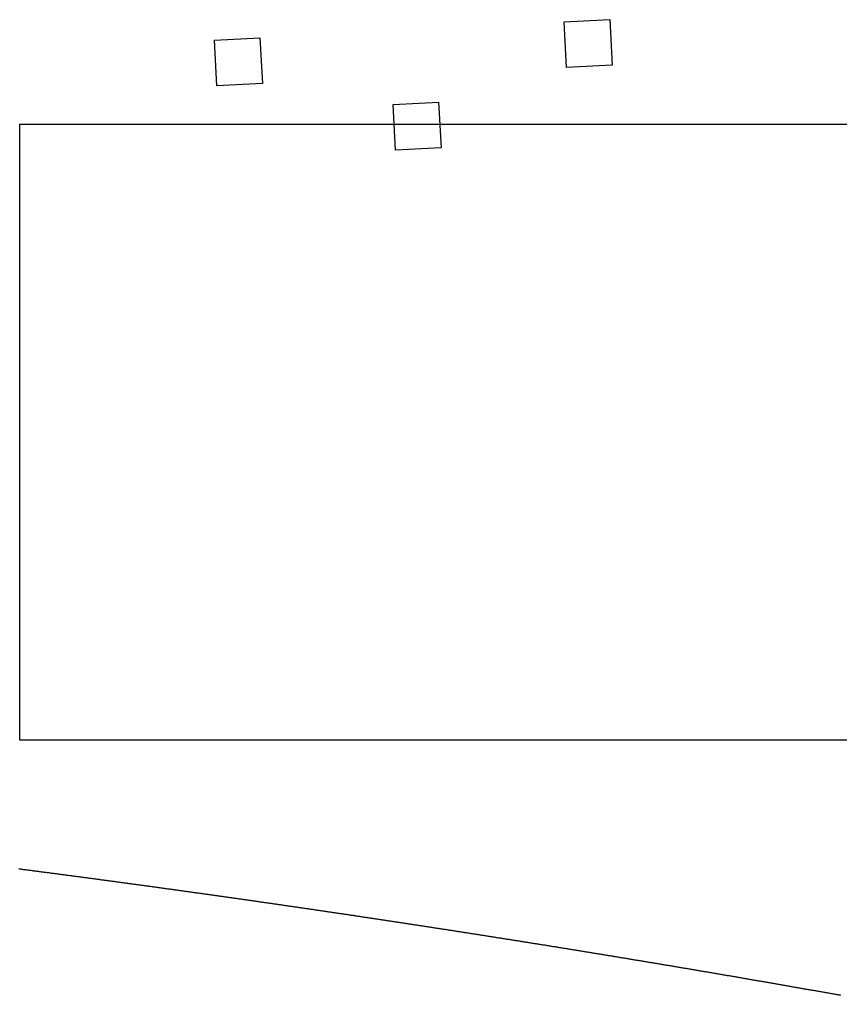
# Model space of a CAD drawing. Extents: x 6805096 to 46905100, y -25788412 to -58651.
# Drawn here: x 17877290 to 24495080, y -22001514 to -14136700 of the extents above; entities that cross this region are included whole.
import ezdxf

# ---------------------------------------------------------------- set-up
doc = ezdxf.new("R2010")
doc.units = 0

msp = doc.modelspace()

# ---------------------------------------------------------------- linework, layer by layer
at = {"layer": 'Layer 1'}
for p, q in [((22267600, -14155900), (22634500, -14136700)), ((22267600, -14155900), (22634500, -14136700)), ((22286900, -14523400), (22267600, -14155900)), ((22286900, -14523400), (22267600, -14155900)), ((22634500, -14136700), (22653800, -14504200)), ((19448700, -14303700), (19815600, -14284400)), ((19448700, -14303700), (19815600, -14284400)), ((19468000, -14671100), (19448700, -14303700)), ((19468000, -14671100), (19448700, -14303700)), ((19815600, -14284400), (19834900, -14651900)), ((22653800, -14504200), (22286900, -14523400)), ((22653800, -14504200), (22286900, -14523400)), ((19834900, -14651900), (19468000, -14671100)), ((19834900, -14651900), (19468000, -14671100)), ((20888900, -14821700), (21255800, -14802400)), ((20888900, -14821700), (21255800, -14802400)), ((20908200, -15189100), (20888900, -14821700)), ((20908200, -15189100), (20888900, -14821700)), ((21255800, -14802400), (21275100, -15169900)), ((17878600, -19944500), (17878600, -14980200)), ((17878600, -14980200), (31114800, -14980200)), ((17878600, -19944500), (17878600, -14980200)), ((17878600, -14980200), (31114800, -14980200)), ((21275100, -15169900), (20908200, -15189100)), ((21275100, -15169900), (20908200, -15189100)), ((31114800, -19944500), (17878600, -19944500)), ((31114800, -19944500), (17878600, -19944500)), ((17879934.580574, -20983765.382089), (17872333.663384, -20982780.850865)), ((17887535.439115, -20984750.325485), (17879934.580574, -20983765.382089)), ((17895136.238989, -20985735.681051), (17887535.439115, -20984750.325485)), ((17902736.98018, -20986721.448783), (17895136.238989, -20985735.681051)), ((17910337.662671, -20987707.628678), (17902736.98018, -20986721.448783)), ((17917938.286446, -20988694.220734), (17910337.662671, -20987707.628678)), ((17925538.851487, -20989681.224946), (17917938.286446, -20988694.220734)), ((17933139.357778, -20990668.641313), (17925538.851487, -20989681.224946)), ((17940739.805303, -20991656.469831), (17933139.357778, -20990668.641313)), ((17948340.194044, -20992644.710497), (17940739.805303, -20991656.469831)), ((17955940.523985, -20993633.363308), (17948340.194044, -20992644.710497)), ((17963540.79511, -20994622.428261), (17955940.523985, -20993633.363308)), ((17971141.007401, -20995611.905353), (17963540.79511, -20994622.428261)), ((17978741.160841, -20996601.794581), (17971141.007401, -20995611.905353)), ((17986341.255415, -20997592.095942), (17978741.160841, -20996601.794581)), ((17993941.291106, -20998582.809433), (17986341.255415, -20997592.095942)), ((18001541.267896, -20999573.935051), (17993941.291106, -20998582.809433)), ((18009141.185769, -21000565.472793), (18001541.267896, -20999573.935051)), ((18016741.044709, -21001557.422656), (18009141.185769, -21000565.472793)), ((18024340.844698, -21002549.784637), (18016741.044709, -21001557.422656)), ((18031940.58572, -21003542.558733), (18024340.844698, -21002549.784637)), ((18039540.267759, -21004535.74494), (18031940.58572, -21003542.558733)), ((18047139.890797, -21005529.343257), (18039540.267759, -21004535.74494)), ((18054739.454818, -21006523.353679), (18047139.890797, -21005529.343257)), ((18062338.959805, -21007517.776204), (18054739.454818, -21006523.353679)), ((18069938.405741, -21008512.610828), (18062338.959805, -21007517.776204)), ((18077537.792611, -21009507.85755), (18069938.405741, -21008512.610828)), ((18085137.120396, -21010503.516365), (18077537.792611, -21009507.85755)), ((18092736.389081, -21011499.587271), (18085137.120396, -21010503.516365)), ((18100335.598648, -21012496.070264), (18092736.389081, -21011499.587271)), ((18107934.749082, -21013492.965343), (18100335.598648, -21012496.070264)), ((18115533.840365, -21014490.272503), (18107934.749082, -21013492.965343)), ((18123132.87248, -21015487.991741), (18115533.840365, -21014490.272503)), ((18130731.845411, -21016486.123055), (18123132.87248, -21015487.991741)), ((18138330.759142, -21017484.666442), (18130731.845411, -21016486.123055)), ((18145929.613655, -21018483.621898), (18138330.759142, -21017484.666442)), ((18153528.408933, -21019482.98942), (18145929.613655, -21018483.621898)), ((18161127.144961, -21020482.769007), (18153528.408933, -21019482.98942)), ((18168725.821722, -21021482.960653), (18161127.144961, -21020482.769007)), ((18176324.439198, -21022483.564357), (18168725.821722, -21021482.960653)), ((18183922.997373, -21023484.580116), (18176324.439198, -21022483.564357)), ((18191521.49623, -21024486.007926), (18183922.997373, -21023484.580116)), ((18199119.935753, -21025487.847784), (18191521.49623, -21024486.007926)), ((18206718.315925, -21026490.099688), (18199119.935753, -21025487.847784)), ((18214316.636729, -21027492.763634), (18206718.315925, -21026490.099688)), ((18221914.898149, -21028495.83962), (18214316.636729, -21027492.763634)), ((18229513.100168, -21029499.327642), (18221914.898149, -21028495.83962)), ((18237111.242768, -21030503.227697), (18229513.100168, -21029499.327642)), ((18244709.325934, -21031507.539782), (18237111.242768, -21030503.227697)), ((18252307.349649, -21032512.263895), (18244709.325934, -21031507.539782)), ((18259905.313896, -21033517.400032), (18252307.349649, -21032512.263895)), ((18267503.218659, -21034522.94819), (18259905.313896, -21033517.400032)), ((18275101.063919, -21035528.908366), (18267503.218659, -21034522.94819)), ((18282698.849662, -21036535.280557), (18275101.063919, -21035528.908366)), ((18290296.575871, -21037542.064761), (18282698.849662, -21036535.280557)), ((18297894.242527, -21038549.260973), (18290296.575871, -21037542.064761)), ((18305491.849616, -21039556.869192), (18297894.242527, -21038549.260973)), ((18313089.39712, -21040564.889414), (18305491.849616, -21039556.869192)), ((18320686.885022, -21041573.321636), (18313089.39712, -21040564.889414)), ((18328284.313306, -21042582.165855), (18320686.885022, -21041573.321636)), ((18335881.681955, -21043591.422068), (18328284.313306, -21042582.165855)), ((18343478.990952, -21044601.090272), (18335881.681955, -21043591.422068)), ((18351076.240282, -21045611.170464), (18343478.990952, -21044601.090272)), ((18358673.429926, -21046621.66264), (18351076.240282, -21045611.170464)), ((18366270.559868, -21047632.566799), (18358673.429926, -21046621.66264)), ((18373867.630092, -21048643.882937), (18366270.559868, -21047632.566799)), ((18381464.640581, -21049655.611051), (18373867.630092, -21048643.882937)), ((18389061.591318, -21050667.751137), (18381464.640581, -21049655.611051)), ((18396658.482287, -21051680.303193), (18389061.591318, -21050667.751137)), ((18404255.31347, -21052693.267216), (18396658.482287, -21051680.303193)), ((18411852.084852, -21053706.643203), (18404255.31347, -21052693.267216)), ((18419448.796415, -21054720.431151), (18411852.084852, -21053706.643203)), ((18427045.448142, -21055734.631056), (18419448.796415, -21054720.431151)), ((18434642.040018, -21056749.242917), (18427045.448142, -21055734.631056)), ((18442238.572025, -21057764.266729), (18434642.040018, -21056749.242917)), ((18449835.044146, -21058779.702489), (18442238.572025, -21057764.266729)), ((18457431.456366, -21059795.550195), (18449835.044146, -21058779.702489)), ((18465027.808667, -21060811.809844), (18457431.456366, -21059795.550195)), ((18472624.101032, -21061828.481433), (18465027.808667, -21060811.809844)), ((18480220.333445, -21062845.564958), (18472624.101032, -21061828.481433)), ((18487816.505889, -21063863.060417), (18480220.333445, -21062845.564958)), ((18495412.618348, -21064880.967806), (18487816.505889, -21063863.060417)), ((18503008.670805, -21065899.287123), (18495412.618348, -21064880.967806)), ((18510604.663242, -21066918.018364), (18503008.670805, -21065899.287123)), ((18518200.595644, -21067937.161527), (18510604.663242, -21066918.018364)), ((18525796.467993, -21068956.716609), (18518200.595644, -21067937.161527)), ((18533392.280274, -21069976.683605), (18525796.467993, -21068956.716609)), ((18540988.032468, -21070997.062515), (18533392.280274, -21069976.683605)), ((18548583.724561, -21072017.853333), (18540988.032468, -21070997.062515)), ((18556179.356534, -21073039.056059), (18548583.724561, -21072017.853333)), ((18563774.928371, -21074060.670687), (18556179.356534, -21073039.056059)), ((18571370.440056, -21075082.697216), (18563774.928371, -21074060.670687)), ((18578965.891571, -21076105.135642), (18571370.440056, -21075082.697216)), ((18586561.282901, -21077127.985962), (18578965.891571, -21076105.135642)), ((18594156.614028, -21078151.248174), (18586561.282901, -21077127.985962)), ((18601751.884935, -21079174.922274), (18594156.614028, -21078151.248174)), ((18609347.095607, -21080199.008259), (18601751.884935, -21079174.922274)), ((18616942.246026, -21081223.506127), (18609347.095607, -21080199.008259)), ((18624537.336175, -21082248.415874), (18616942.246026, -21081223.506127)), ((18632132.366039, -21083273.737496), (18624537.336175, -21082248.415874)), ((18639727.335599, -21084299.470992), (18632132.366039, -21083273.737496)), ((18647322.24484, -21085325.616359), (18639727.335599, -21084299.470992)), ((18654917.093745, -21086352.173592), (18647322.24484, -21085325.616359)), ((18662511.882297, -21087379.142689), (18654917.093745, -21086352.173592)), ((18670106.610479, -21088406.523648), (18662511.882297, -21087379.142689)), ((18677701.278275, -21089434.316464), (18670106.610479, -21088406.523648)), ((18685295.885668, -21090462.521136), (18677701.278275, -21089434.316464)), ((18692890.432642, -21091491.137659), (18685295.885668, -21090462.521136)), ((18700484.919179, -21092520.166032), (18692890.432642, -21091491.137659)), ((18708079.345263, -21093549.60625), (18700484.919179, -21092520.166032)), ((18715673.710877, -21094579.458312), (18708079.345263, -21093549.60625)), ((18723268.016005, -21095609.722213), (18715673.710877, -21094579.458312)), ((18730862.260629, -21096640.397951), (18723268.016005, -21095609.722213)), ((18738456.444734, -21097671.485523), (18730862.260629, -21096640.397951)), ((18746050.568302, -21098702.984927), (18738456.444734, -21097671.485523)), ((18753644.631317, -21099734.896157), (18746050.568302, -21098702.984927)), ((18761238.633761, -21100767.219213), (18753644.631317, -21099734.896157)), ((18768832.57562, -21101799.954091), (18761238.633761, -21100767.219213)), ((18776426.456874, -21102833.100787), (18768832.57562, -21101799.954091)), ((18784020.277509, -21103866.659299), (18776426.456874, -21102833.100787)), ((18791614.037507, -21104900.629624), (18784020.277509, -21103866.659299)), ((18799207.736852, -21105935.011758), (18791614.037507, -21104900.629624)), ((18806801.375526, -21106969.805699), (18799207.736852, -21105935.011758)), ((18814394.953514, -21108005.011444), (18806801.375526, -21106969.805699)), ((18821988.470798, -21109040.628989), (18814394.953514, -21108005.011444)), ((18829581.927361, -21110076.658332), (18821988.470798, -21109040.628989)), ((18837175.323188, -21111113.09947), (18829581.927361, -21110076.658332)), ((18844768.658262, -21112149.952399), (18837175.323188, -21111113.09947)), ((18852361.932564, -21113187.217117), (18844768.658262, -21112149.952399)), ((18859955.14608, -21114224.893621), (18852361.932564, -21113187.217117)), ((18867548.298792, -21115262.981906), (18859955.14608, -21114224.893621)), ((18875141.390684, -21116301.481972), (18867548.298792, -21115262.981906)), ((18882734.421739, -21117340.393814), (18875141.390684, -21116301.481972)), ((18890327.39194, -21118379.717429), (18882734.421739, -21117340.393814)), ((18897920.30127, -21119419.452815), (18890327.39194, -21118379.717429)), ((18905513.149713, -21120459.599968), (18897920.30127, -21119419.452815)), ((18913105.937252, -21121500.158885), (18905513.149713, -21120459.599968)), ((18920698.663871, -21122541.129564), (18913105.937252, -21121500.158885)), ((18928291.329552, -21123582.512002), (18920698.663871, -21122541.129564)), ((18935883.934279, -21124624.306194), (18928291.329552, -21123582.512002)), ((18943476.478036, -21125666.512139), (18935883.934279, -21124624.306194)), ((18951068.960805, -21126709.129833), (18943476.478036, -21125666.512139)), ((18958661.38257, -21127752.159274), (18951068.960805, -21126709.129833)), ((18966253.743315, -21128795.600457), (18958661.38257, -21127752.159274)), ((18973846.043022, -21129839.453381), (18966253.743315, -21128795.600457)), ((18981438.281674, -21130883.718043), (18973846.043022, -21129839.453381)), ((18989030.459256, -21131928.394438), (18981438.281674, -21130883.718043)), ((18996622.57575, -21132973.482564), (18989030.459256, -21131928.394438)), ((19004214.63114, -21134018.982419), (18996622.57575, -21132973.482564)), ((19011806.625409, -21135064.893998), (19004214.63114, -21134018.982419)), ((19019398.558541, -21136111.2173), (19011806.625409, -21135064.893998)), ((19026990.430518, -21137157.952321), (19019398.558541, -21136111.2173)), ((19034582.241323, -21138205.099058), (19026990.430518, -21137157.952321)), ((19042173.990942, -21139252.657508), (19034582.241323, -21138205.099058)), ((19049765.679355, -21140300.627668), (19042173.990942, -21139252.657508)), ((19057357.306548, -21141349.009535), (19049765.679355, -21140300.627668)), ((19064948.872503, -21142397.803106), (19057357.306548, -21141349.009535)), ((19072540.377203, -21143447.008378), (19064948.872503, -21142397.803106)), ((19080131.820632, -21144496.625347), (19072540.377203, -21143447.008378)), ((19087723.202773, -21145546.654012), (19080131.820632, -21144496.625347)), ((19095314.523609, -21146597.094368), (19087723.202773, -21145546.654012)), ((19102905.783124, -21147647.946414), (19095314.523609, -21146597.094368)), ((19110496.981301, -21148699.210145), (19102905.783124, -21147647.946414)), ((19118088.118123, -21149750.885559), (19110496.981301, -21148699.210145)), ((19125679.193574, -21150802.972653), (19118088.118123, -21149750.885559)), ((19133270.207637, -21151855.471423), (19125679.193574, -21150802.972653)), ((19140861.160295, -21152908.381868), (19133270.207637, -21151855.471423)), ((19148452.051531, -21153961.703983), (19140861.160295, -21152908.381868)), ((19156042.881329, -21155015.437766), (19148452.051531, -21153961.703983)), ((19163633.649672, -21156069.583213), (19156042.881329, -21155015.437766)), ((19171224.356544, -21157124.140322), (19163633.649672, -21156069.583213)), ((19178815.001927, -21158179.10909), (19171224.356544, -21157124.140322)), ((19186405.585806, -21159234.489513), (19178815.001927, -21158179.10909)), ((19193996.108162, -21160290.281589), (19186405.585806, -21159234.489513)), ((19201586.568981, -21161346.485315), (19193996.108162, -21160290.281589)), ((19209176.968244, -21162403.100687), (19201586.568981, -21161346.485315)), ((19216767.305935, -21163460.127703), (19209176.968244, -21162403.100687)), ((19224357.582038, -21164517.566359), (19216767.305935, -21163460.127703)), ((19231947.796536, -21165575.416653), (19224357.582038, -21164517.566359)), ((19239537.949411, -21166633.678581), (19231947.796536, -21165575.416653)), ((19247128.040649, -21167692.35214), (19239537.949411, -21166633.678581)), ((19254718.070231, -21168751.437328), (19247128.040649, -21167692.35214)), ((19262308.038141, -21169810.934142), (19254718.070231, -21168751.437328)), ((19269897.944362, -21170870.842578), (19262308.038141, -21169810.934142)), ((19277487.788878, -21171931.162633), (19269897.944362, -21170870.842578)), ((19285077.571672, -21172991.894304), (19277487.788878, -21171931.162633)), ((19292667.292727, -21174053.037589), (19285077.571672, -21172991.894304)), ((19300256.952027, -21175114.592484), (19292667.292727, -21174053.037589)), ((19307846.549554, -21176176.558987), (19300256.952027, -21175114.592484)), ((19315436.085293, -21177238.937093), (19307846.549554, -21176176.558987)), ((19323025.559226, -21178301.726801), (19315436.085293, -21177238.937093)), ((19330614.971337, -21179364.928108), (19323025.559226, -21178301.726801)), ((19338204.321609, -21180428.541009), (19330614.971337, -21179364.928108)), ((19345793.610025, -21181492.565502), (19338204.321609, -21180428.541009)), ((19353382.836569, -21182557.001585), (19345793.610025, -21181492.565502)), ((19360972.001224, -21183621.849254), (19353382.836569, -21182557.001585)), ((19368561.103973, -21184687.108506), (19360972.001224, -21183621.849254)), ((19376150.1448, -21185752.779338), (19368561.103973, -21184687.108506)), ((19383739.123687, -21186818.861747), (19376150.1448, -21185752.779338)), ((19391328.040619, -21187885.35573), (19383739.123687, -21186818.861747)), ((19398916.895578, -21188952.261284), (19391328.040619, -21187885.35573)), ((19406505.688548, -21190019.578406), (19398916.895578, -21188952.261284)), ((19414094.419512, -21191087.307093), (19406505.688548, -21190019.578406)), ((19421683.088454, -21192155.447342), (19414094.419512, -21191087.307093)), ((19429271.695356, -21193223.99915), (19421683.088454, -21192155.447342)), ((19436860.240202, -21194292.962514), (19429271.695356, -21193223.99915)), ((19444448.722976, -21195362.337431), (19436860.240202, -21194292.962514)), ((19452037.14366, -21196432.123898), (19444448.722976, -21195362.337431)), ((19459625.502238, -21197502.321911), (19452037.14366, -21196432.123898)), ((19467213.798693, -21198572.931469), (19459625.502238, -21197502.321911)), ((19474802.033009, -21199643.952567), (19467213.798693, -21198572.931469)), ((19482390.205168, -21200715.385203), (19474802.033009, -21199643.952567)), ((19489978.315155, -21201787.229373), (19482390.205168, -21200715.385203)), ((19497566.362952, -21202859.485076), (19489978.315155, -21201787.229373)), ((19505154.348543, -21203932.152307), (19497566.362952, -21202859.485076)), ((19512742.27191, -21205005.231064), (19505154.348543, -21203932.152307)), ((19520330.133039, -21206078.721344), (19512742.27191, -21205005.231064)), ((19527917.93191, -21207152.623143), (19520330.133039, -21206078.721344)), ((19535505.668509, -21208226.936459), (19527917.93191, -21207152.623143)), ((19543093.342818, -21209301.661288), (19535505.668509, -21208226.936459)), ((19550680.95482, -21210376.797628), (19543093.342818, -21209301.661288)), ((19558268.5045, -21211452.345476), (19550680.95482, -21210376.797628)), ((19565855.991839, -21212528.304828), (19558268.5045, -21211452.345476)), ((19573443.416822, -21213604.675682), (19565855.991839, -21212528.304828)), ((19581030.779431, -21214681.458034), (19573443.416822, -21213604.675682)), ((19588618.079651, -21215758.651882), (19581030.779431, -21214681.458034)), ((19596205.317464, -21216836.257222), (19588618.079651, -21215758.651882)), ((19603792.492854, -21217914.274052), (19596205.317464, -21216836.257222)), ((19611379.605803, -21218992.702368), (19603792.492854, -21217914.274052)), ((19618966.656296, -21220071.542168), (19611379.605803, -21218992.702368)), ((19626553.644316, -21221150.793447), (19618966.656296, -21220071.542168)), ((19634140.569845, -21222230.456205), (19626553.644316, -21221150.793447)), ((19641727.432867, -21223310.530436), (19634140.569845, -21222230.456205)), ((19649314.233366, -21224391.016139), (19641727.432867, -21223310.530436)), ((19656900.971325, -21225471.91331), (19649314.233366, -21224391.016139)), ((19664487.646727, -21226553.221947), (19656900.971325, -21225471.91331)), ((19672074.259555, -21227634.942046), (19664487.646727, -21226553.221947)), ((19679660.809793, -21228717.073603), (19672074.259555, -21227634.942046)), ((19687247.297424, -21229799.616618), (19679660.809793, -21228717.073603)), ((19694833.722431, -21230882.571085), (19687247.297424, -21229799.616618)), ((19702420.084798, -21231965.937003), (19694833.722431, -21230882.571085)), ((19710006.384507, -21233049.714367), (19702420.084798, -21231965.937003)), ((19717592.621543, -21234133.903176), (19710006.384507, -21233049.714367)), ((19725178.795889, -21235218.503426), (19717592.621543, -21234133.903176)), ((19732764.907527, -21236303.515114), (19725178.795889, -21235218.503426)), ((19740350.956441, -21237388.938237), (19732764.907527, -21236303.515114)), ((19747936.942615, -21238474.772792), (19740350.956441, -21237388.938237)), ((19755522.866031, -21239561.018776), (19747936.942615, -21238474.772792)), ((19763108.726674, -21240647.676186), (19755522.866031, -21239561.018776)), ((19770694.524525, -21241734.745019), (19763108.726674, -21240647.676186)), ((19778280.25957, -21242822.225272), (19770694.524525, -21241734.745019)), ((19785865.93179, -21243910.116942), (19778280.25957, -21242822.225272)), ((19793451.541169, -21244998.420026), (19785865.93179, -21243910.116942)), ((19801037.087691, -21246087.134521), (19793451.541169, -21244998.420026)), ((19808622.571339, -21247176.260424), (19801037.087691, -21246087.134521)), ((19816207.992096, -21248265.797731), (19808622.571339, -21247176.260424)), ((19823793.349946, -21249355.74644), (19816207.992096, -21248265.797731)), ((19831378.644871, -21250446.106549), (19823793.349946, -21249355.74644)), ((19838963.876855, -21251536.878052), (19831378.644871, -21250446.106549)), ((19846549.045882, -21252628.060949), (19838963.876855, -21251536.878052)), ((19854134.151934, -21253719.655236), (19846549.045882, -21252628.060949)), ((19861719.194995, -21254811.660909), (19854134.151934, -21253719.655236)), ((19869304.175048, -21255904.077966), (19861719.194995, -21254811.660909)), ((19876889.092077, -21256996.906403), (19869304.175048, -21255904.077966)), ((19884473.946065, -21258090.146218), (19876889.092077, -21256996.906403)), ((19892058.736995, -21259183.797408), (19884473.946065, -21258090.146218)), ((19899643.464851, -21260277.859969), (19892058.736995, -21259183.797408)), ((19907228.129615, -21261372.333899), (19899643.464851, -21260277.859969)), ((19914812.731271, -21262467.219195), (19907228.129615, -21261372.333899)), ((19922397.269803, -21263562.515853), (19914812.731271, -21262467.219195)), ((19929981.745193, -21264658.223871), (19922397.269803, -21263562.515853)), ((19937566.157426, -21265754.343245), (19929981.745193, -21264658.223871)), ((19945150.506483, -21266850.873972), (19937566.157426, -21265754.343245)), ((19952734.79235, -21267947.816051), (19945150.506483, -21266850.873972)), ((19960319.015008, -21269045.169476), (19952734.79235, -21267947.816051)), ((19967903.174441, -21270142.934246), (19960319.015008, -21269045.169476)), ((19975487.270633, -21271241.110357), (19967903.174441, -21270142.934246)), ((19983071.303566, -21272339.697807), (19975487.270633, -21271241.110357)), ((19990655.273225, -21273438.696592), (19983071.303566, -21272339.697807)), ((19998239.179592, -21274538.10671), (19990655.273225, -21273438.696592)), ((20005823.022651, -21275637.928156), (19998239.179592, -21274538.10671)), ((20013406.802385, -21276738.16093), (20005823.022651, -21275637.928156)), ((20020990.518777, -21277838.805026), (20013406.802385, -21276738.16093)), ((20028574.171811, -21278939.860442), (20020990.518777, -21277838.805026)), ((20036157.76147, -21280041.327176), (20028574.171811, -21278939.860442)), ((20043741.287736, -21281143.205224), (20036157.76147, -21280041.327176)), ((20051324.750595, -21282245.494583), (20043741.287736, -21281143.205224)), ((20058908.150028, -21283348.195251), (20051324.750595, -21282245.494583)), ((20066491.48602, -21284451.307223), (20058908.150028, -21283348.195251)), ((20074074.758552, -21285554.830498), (20066491.48602, -21284451.307223)), ((20081657.96761, -21286658.765071), (20074074.758552, -21285554.830498)), ((20089241.113176, -21287763.110941), (20081657.96761, -21286658.765071)), ((20096824.195232, -21288867.868104), (20089241.113176, -21287763.110941)), ((20104407.213764, -21289973.036557), (20096824.195232, -21288867.868104)), ((20111990.168754, -21291078.616297), (20104407.213764, -21289973.036557)), ((20119573.060184, -21292184.607321), (20111990.168754, -21291078.616297)), ((20127155.88804, -21293291.009626), (20119573.060184, -21292184.607321)), ((20134738.652303, -21294397.823208), (20127155.88804, -21293291.009626)), ((20142321.352957, -21295505.048066), (20134738.652303, -21294397.823208)), ((20149903.989986, -21296612.684196), (20142321.352957, -21295505.048066)), ((20157486.563373, -21297720.731594), (20149903.989986, -21296612.684196)), ((20165069.0731, -21298829.190259), (20157486.563373, -21297720.731594)), ((20172651.519152, -21299938.060186), (20165069.0731, -21298829.190259)), ((20180233.901512, -21301047.341373), (20172651.519152, -21299938.060186)), ((20187816.220163, -21302157.033817), (20180233.901512, -21301047.341373)), ((20195398.475088, -21303267.137515), (20187816.220163, -21302157.033817)), ((20202980.66627, -21304377.652463), (20195398.475088, -21303267.137515)), ((20210562.793694, -21305488.578659), (20202980.66627, -21304377.652463)), ((20218144.857341, -21306599.9161), (20210562.793694, -21305488.578659)), ((20225726.857196, -21307711.664782), (20218144.857341, -21306599.9161)), ((20233308.793242, -21308823.824704), (20225726.857196, -21307711.664782)), ((20240890.665462, -21309936.395861), (20233308.793242, -21308823.824704)), ((20248472.473839, -21311049.37825), (20240890.665462, -21309936.395861)), ((20256054.218358, -21312162.771869), (20248472.473839, -21311049.37825)), ((20263635.899, -21313276.576715), (20256054.218358, -21312162.771869)), ((20271217.515749, -21314390.792784), (20263635.899, -21313276.576715)), ((20278799.068589, -21315505.420074), (20271217.515749, -21314390.792784)), ((20286380.557503, -21316620.458581), (20278799.068589, -21315505.420074)), ((20293961.982474, -21317735.908303), (20286380.557503, -21316620.458581)), ((20301543.343486, -21318851.769236), (20293961.982474, -21317735.908303)), ((20309124.640521, -21319968.041378), (20301543.343486, -21318851.769236)), ((20316705.873564, -21321084.724725), (20309124.640521, -21319968.041378)), ((20324287.042597, -21322201.819275), (20316705.873564, -21321084.724725)), ((20331868.147604, -21323319.325024), (20324287.042597, -21322201.819275)), ((20339449.188567, -21324437.241969), (20331868.147604, -21323319.325024)), ((20347030.165471, -21325555.570108), (20339449.188567, -21324437.241969)), ((20354611.078299, -21326674.309437), (20347030.165471, -21325555.570108)), ((20362191.927034, -21327793.459954), (20354611.078299, -21326674.309437)), ((20369772.711659, -21328913.021654), (20362191.927034, -21327793.459954)), ((20377353.432157, -21330032.994536), (20369772.711659, -21328913.021654)), ((20384934.088513, -21331153.378596), (20377353.432157, -21330032.994536)), ((20392514.680708, -21332274.173832), (20384934.088513, -21331153.378596)), ((20400095.208727, -21333395.380239), (20392514.680708, -21332274.173832)), ((20407675.672553, -21334516.997816), (20400095.208727, -21333395.380239)), ((20415256.072169, -21335639.026559), (20407675.672553, -21334516.997816)), ((20422836.407558, -21336761.466465), (20415256.072169, -21335639.026559)), ((20430416.678704, -21337884.317531), (20422836.407558, -21336761.466465)), ((20437996.88559, -21339007.579755), (20430416.678704, -21337884.317531)), ((20445577.028199, -21340131.253132), (20437996.88559, -21339007.579755)), ((20453157.106514, -21341255.337661), (20445577.028199, -21340131.253132)), ((20460737.12052, -21342379.833337), (20453157.106514, -21341255.337661)), ((20468317.070198, -21343504.740158), (20460737.12052, -21342379.833337)), ((20475896.955534, -21344630.058122), (20468317.070198, -21343504.740158)), ((20483476.776509, -21345755.787224), (20475896.955534, -21344630.058122)), ((20491056.533107, -21346881.927463), (20483476.776509, -21345755.787224)), ((20498636.225311, -21348008.478834), (20491056.533107, -21346881.927463)), ((20506215.853105, -21349135.441335), (20498636.225311, -21348008.478834)), ((20513795.416472, -21350262.814963), (20506215.853105, -21349135.441335)), ((20521374.915396, -21351390.599715), (20513795.416472, -21350262.814963)), ((20528954.349859, -21352518.795588), (20521374.915396, -21351390.599715)), ((20536533.719845, -21353647.402579), (20528954.349859, -21352518.795588)), ((20544113.025337, -21354776.420684), (20536533.719845, -21353647.402579)), ((20551692.266319, -21355905.849901), (20544113.025337, -21354776.420684)), ((20559271.442773, -21357035.690227), (20551692.266319, -21355905.849901)), ((20566850.554684, -21358165.941659), (20559271.442773, -21357035.690227)), ((20574429.602034, -21359296.604193), (20566850.554684, -21358165.941659)), ((20582008.584807, -21360427.677827), (20574429.602034, -21359296.604193)), ((20589587.502985, -21361559.162558), (20582008.584807, -21360427.677827)), ((20597166.356554, -21362691.058382), (20589587.502985, -21361559.162558)), ((20604745.145494, -21363823.365297), (20597166.356554, -21362691.058382)), ((20612323.869791, -21364956.0833), (20604745.145494, -21363823.365297)), ((20619902.529427, -21366089.212387), (20612323.869791, -21364956.0833)), ((20627481.124386, -21367222.752556), (20619902.529427, -21366089.212387)), ((20635059.65465, -21368356.703803), (20627481.124386, -21367222.752556)), ((20642638.120203, -21369491.066126), (20635059.65465, -21368356.703803)), ((20650216.521029, -21370625.839521), (20642638.120203, -21369491.066126)), ((20657794.857111, -21371761.023986), (20650216.521029, -21370625.839521)), ((20665373.128432, -21372896.619517), (20657794.857111, -21371761.023986)), ((20672951.334975, -21374032.626112), (20665373.128432, -21372896.619517)), ((20680529.476724, -21375169.043767), (20672951.334975, -21374032.626112)), ((20688107.553661, -21376305.872479), (20680529.476724, -21375169.043767)), ((20695685.565771, -21377443.112246), (20688107.553661, -21376305.872479)), ((20703263.513037, -21378580.763064), (20695685.565771, -21377443.112246)), ((20710841.395441, -21379718.824931), (20703263.513037, -21378580.763064)), ((20718419.212968, -21380857.297843), (20710841.395441, -21379718.824931)), ((20725996.9656, -21381996.181797), (20718419.212968, -21380857.297843)), ((20733574.653321, -21383135.47679), (20725996.9656, -21381996.181797)), ((20741152.276114, -21384275.18282), (20733574.653321, -21383135.47679)), ((20748729.833962, -21385415.299883), (20741152.276114, -21384275.18282)), ((20756307.326849, -21386555.827976), (20748729.833962, -21385415.299883)), ((20763884.754758, -21387696.767096), (20756307.326849, -21386555.827976)), ((20771462.117673, -21388838.11724), (20763884.754758, -21387696.767096)), ((20779039.415576, -21389979.878406), (20771462.117673, -21388838.11724)), ((20786616.64845, -21391122.050589), (20779039.415576, -21389979.878406)), ((20794193.81628, -21392264.633788), (20786616.64845, -21391122.050589)), ((20801770.919049, -21393407.627999), (20794193.81628, -21392264.633788)), ((20809347.956739, -21394551.033219), (20801770.919049, -21393407.627999)), ((20816924.929335, -21395694.849444), (20809347.956739, -21394551.033219)), ((20824501.836819, -21396839.076673), (20816924.929335, -21395694.849444)), ((20832078.679174, -21397983.714902), (20824501.836819, -21396839.076673)), ((20839655.456385, -21399128.764128), (20832078.679174, -21397983.714902)), ((20847232.168434, -21400274.224348), (20839655.456385, -21399128.764128)), ((20854808.815304, -21401420.095558), (20847232.168434, -21400274.224348)), ((20862385.39698, -21402566.377757), (20854808.815304, -21401420.095558)), ((20869961.913444, -21403713.07094), (20862385.39698, -21402566.377757)), ((20877538.364679, -21404860.175106), (20869961.913444, -21403713.07094)), ((20885114.750669, -21406007.69025), (20877538.364679, -21404860.175106)), ((20892691.071397, -21407155.61637), (20885114.750669, -21406007.69025)), ((20900267.326847, -21408303.953462), (20892691.071397, -21407155.61637)), ((20907843.517002, -21409452.701525), (20900267.326847, -21408303.953462)), ((20915419.641844, -21410601.860554), (20907843.517002, -21409452.701525)), ((20922995.701358, -21411751.430547), (20915419.641844, -21410601.860554)), ((20930571.695526, -21412901.411501), (20922995.701358, -21411751.430547)), ((20938147.624333, -21414051.803412), (20930571.695526, -21412901.411501)), ((20945723.487761, -21415202.606278), (20938147.624333, -21414051.803412)), ((20953299.285793, -21416353.820096), (20945723.487761, -21415202.606278)), ((20960875.018413, -21417505.444862), (20953299.285793, -21416353.820096)), ((20968450.685604, -21418657.480574), (20960875.018413, -21417505.444862)), ((20976026.28735, -21419809.927229), (20968450.685604, -21418657.480574)), ((20983601.823634, -21420962.784823), (20976026.28735, -21419809.927229)), ((20991177.294439, -21422116.053353), (20983601.823634, -21420962.784823)), ((20998752.699748, -21423269.732817), (20991177.294439, -21422116.053353)), ((21006328.039544, -21424423.823212), (20998752.699748, -21423269.732817)), ((21013903.313812, -21425578.324534), (21006328.039544, -21424423.823212)), ((21021478.522534, -21426733.23678), (21013903.313812, -21425578.324534)), ((21029053.665694, -21427888.559948), (21021478.522534, -21426733.23678)), ((21036628.743274, -21429044.294035), (21029053.665694, -21427888.559948)), ((21044203.755259, -21430200.439036), (21036628.743274, -21429044.294035)), ((21051778.701631, -21431356.99495), (21044203.755259, -21430200.439036)), ((21059353.582374, -21432513.961774), (21051778.701631, -21431356.99495)), ((21066928.397471, -21433671.339504), (21059353.582374, -21432513.961774)), ((21074503.146906, -21434829.128137), (21066928.397471, -21433671.339504)), ((21082077.830661, -21435987.32767), (21074503.146906, -21434829.128137)), ((21089652.44872, -21437145.9381), (21082077.830661, -21435987.32767)), ((21097227.001067, -21438304.959425), (21089652.44872, -21437145.9381)), ((21104801.487684, -21439464.391641), (21097227.001067, -21438304.959425)), ((21112375.908555, -21440624.234746), (21104801.487684, -21439464.391641)), ((21119950.263664, -21441784.488735), (21112375.908555, -21440624.234746)), ((21127524.552993, -21442945.153607), (21119950.263664, -21441784.488735)), ((21135098.776525, -21444106.229357), (21127524.552993, -21442945.153607)), ((21142672.934245, -21445267.715984), (21135098.776525, -21444106.229357)), ((21150247.026136, -21446429.613484), (21142672.934245, -21445267.715984)), ((21157821.05218, -21447591.921854), (21150247.026136, -21446429.613484)), ((21165395.012361, -21448754.641091), (21157821.05218, -21447591.921854)), ((21172968.906662, -21449917.771192), (21165395.012361, -21448754.641091)), ((21180542.735067, -21451081.312154), (21172968.906662, -21449917.771192)), ((21188116.497559, -21452245.263974), (21180542.735067, -21451081.312154)), ((21195690.194122, -21453409.626649), (21188116.497559, -21452245.263974)), ((21203263.824737, -21454574.400176), (21195690.194122, -21453409.626649)), ((21210837.38939, -21455739.584551), (21203263.824737, -21454574.400176)), ((21218410.888063, -21456905.179773), (21210837.38939, -21455739.584551)), ((21225984.320739, -21458071.185838), (21218410.888063, -21456905.179773)), ((21233557.687403, -21459237.602742), (21225984.320739, -21458071.185838)), ((21241130.988036, -21460404.430483), (21233557.687403, -21459237.602742)), ((21248704.222622, -21461571.669059), (21241130.988036, -21460404.430483)), ((21256277.391146, -21462739.318464), (21248704.222622, -21461571.669059)), ((21263850.493589, -21463907.378698), (21256277.391146, -21462739.318464)), ((21271423.529935, -21465075.849756), (21263850.493589, -21463907.378698)), ((21278996.500169, -21466244.731636), (21271423.529935, -21465075.849756)), ((21286569.404272, -21467414.024335), (21278996.500169, -21466244.731636)), ((21294142.242228, -21468583.72785), (21286569.404272, -21467414.024335)), ((21301715.014021, -21469753.842177), (21294142.242228, -21468583.72785)), ((21309287.719633, -21470924.367314), (21301715.014021, -21469753.842177)), ((21316860.359049, -21472095.303257), (21309287.719633, -21470924.367314)), ((21324432.932251, -21473266.650004), (21316860.359049, -21472095.303257)), ((21332005.439222, -21474438.407552), (21324432.932251, -21473266.650004)), ((21339577.879947, -21475610.575897), (21332005.439222, -21474438.407552)), ((21347150.254408, -21476783.155036), (21339577.879947, -21475610.575897)), ((21354722.562589, -21477956.144967), (21347150.254408, -21476783.155036)), ((21362294.804472, -21479129.545687), (21354722.562589, -21477956.144967)), ((21369866.980042, -21480303.357192), (21362294.804472, -21479129.545687)), ((21377439.089282, -21481477.57948), (21369866.980042, -21480303.357192)), ((21385011.132174, -21482652.212547), (21377439.089282, -21481477.57948)), ((21392583.108702, -21483827.25639), (21385011.132174, -21482652.212547)), ((21400155.01885, -21485002.711007), (21392583.108702, -21483827.25639)), ((21407726.8626, -21486178.576394), (21400155.01885, -21485002.711007)), ((21415298.639937, -21487354.852548), (21407726.8626, -21486178.576394)), ((21422870.350843, -21488531.539467), (21415298.639937, -21487354.852548)), ((21430441.995301, -21489708.637147), (21422870.350843, -21488531.539467)), ((21438013.573295, -21490886.145586), (21430441.995301, -21489708.637147)), ((21445585.084809, -21492064.064779), (21438013.573295, -21490886.145586)), ((21453156.529825, -21493242.394725), (21445585.084809, -21492064.064779)), ((21460727.908327, -21494421.13542), (21453156.529825, -21493242.394725)), ((21468299.220299, -21495600.286861), (21460727.908327, -21494421.13542)), ((21475870.465722, -21496779.849046), (21468299.220299, -21495600.286861)), ((21483441.644582, -21497959.82197), (21475870.465722, -21496779.849046)), ((21491012.756861, -21499140.205632), (21483441.644582, -21497959.82197)), ((21498583.802541, -21500321.000028), (21491012.756861, -21499140.205632)), ((21506154.781608, -21501502.205155), (21498583.802541, -21500321.000028)), ((21513725.694044, -21502683.82101), (21506154.781608, -21501502.205155)), ((21521296.539831, -21503865.847589), (21513725.694044, -21502683.82101)), ((21528867.318955, -21505048.284891), (21521296.539831, -21503865.847589)), ((21536438.031397, -21506231.132912), (21528867.318955, -21505048.284891)), ((21544008.677142, -21507414.391649), (21536438.031397, -21506231.132912)), ((21551579.256172, -21508598.061099), (21544008.677142, -21507414.391649)), ((21559149.768471, -21509782.141259), (21551579.256172, -21508598.061099)), ((21566720.214021, -21510966.632126), (21559149.768471, -21509782.141259)), ((21574290.592808, -21512151.533697), (21566720.214021, -21510966.632126)), ((21581860.904813, -21513336.845968), (21574290.592808, -21512151.533697)), ((21589431.15002, -21514522.568937), (21581860.904813, -21513336.845968)), ((21597001.328412, -21515708.702602), (21589431.15002, -21514522.568937)), ((21604571.439973, -21516895.246958), (21597001.328412, -21515708.702602)), ((21612141.484686, -21518082.202002), (21604571.439973, -21516895.246958)), ((21619711.462534, -21519269.567733), (21612141.484686, -21518082.202002)), ((21627281.373501, -21520457.344146), (21619711.462534, -21519269.567733)), ((21634851.217569, -21521645.531239), (21627281.373501, -21520457.344146)), ((21642420.994722, -21522834.129009), (21634851.217569, -21521645.531239)), ((21649990.704944, -21524023.137452), (21642420.994722, -21522834.129009)), ((21657560.348218, -21525212.556566), (21649990.704944, -21524023.137452)), ((21665129.924527, -21526402.386348), (21657560.348218, -21525212.556566)), ((21672699.433854, -21527592.626794), (21665129.924527, -21526402.386348)), ((21680268.876183, -21528783.277902), (21672699.433854, -21527592.626794)), ((21687838.251496, -21529974.339668), (21680268.876183, -21528783.277902)), ((21695407.559778, -21531165.81209), (21687838.251496, -21529974.339668)), ((21702976.801012, -21532357.695165), (21695407.559778, -21531165.81209)), ((21710545.97518, -21533549.988889), (21702976.801012, -21532357.695165)), ((21718115.082266, -21534742.693259), (21710545.97518, -21533549.988889)), ((21725684.122254, -21535935.808273), (21718115.082266, -21534742.693259)), ((21733253.095127, -21537129.333928), (21725684.122254, -21535935.808273)), ((21740822.000868, -21538323.27022), (21733253.095127, -21537129.333928)), ((21748390.83946, -21539517.617146), (21740822.000868, -21538323.27022)), ((21755959.610886, -21540712.374704), (21748390.83946, -21539517.617146)), ((21763528.315131, -21541907.542889), (21755959.610886, -21540712.374704)), ((21771096.952177, -21543103.121701), (21763528.315131, -21541907.542889)), ((21778665.522008, -21544299.111134), (21771096.952177, -21543103.121701)), ((21786234.024606, -21545495.511187), (21778665.522008, -21544299.111134)), ((21793802.459956, -21546692.321856), (21786234.024606, -21545495.511187)), ((21801370.82804, -21547889.543139), (21793802.459956, -21546692.321856)), ((21808939.128842, -21549087.175031), (21801370.82804, -21547889.543139)), ((21816507.362345, -21550285.217531), (21808939.128842, -21549087.175031)), ((21824075.528532, -21551483.670635), (21816507.362345, -21550285.217531)), ((21831643.627387, -21552682.534341), (21824075.528532, -21551483.670635)), ((21839211.658893, -21553881.808644), (21831643.627387, -21552682.534341)), ((21846779.623034, -21555081.493542), (21839211.658893, -21553881.808644)), ((21854347.519792, -21556281.589033), (21846779.623034, -21555081.493542)), ((21861915.349151, -21557482.095113), (21854347.519792, -21556281.589033)), ((21869483.111094, -21558683.011778), (21861915.349151, -21557482.095113)), ((21877050.805605, -21559884.339027), (21869483.111094, -21558683.011778)), ((21884618.432666, -21561086.076856), (21877050.805605, -21559884.339027)), ((21892185.992262, -21562288.225261), (21884618.432666, -21561086.076856)), ((21899753.484375, -21563490.784241), (21892185.992262, -21562288.225261)), ((21907320.908988, -21564693.753792), (21899753.484375, -21563490.784241)), ((21914888.266086, -21565897.13391), (21907320.908988, -21564693.753792)), ((21922455.555651, -21567100.924594), (21914888.266086, -21565897.13391)), ((21930022.777667, -21568305.125839), (21922455.555651, -21567100.924594)), ((21937589.932117, -21569509.737644), (21930022.777667, -21568305.125839)), ((21945157.018983, -21570714.760004), (21937589.932117, -21569509.737644)), ((21952724.038251, -21571920.192917), (21945157.018983, -21570714.760004)), ((21960290.989902, -21573126.036379), (21952724.038251, -21571920.192917)), ((21967857.873921, -21574332.290389), (21960290.989902, -21573126.036379)), ((21975424.69029, -21575538.954942), (21967857.873921, -21574332.290389)), ((21982991.438992, -21576746.030036), (21975424.69029, -21575538.954942)), ((21990558.120012, -21577953.515668), (21982991.438992, -21576746.030036)), ((21998124.733332, -21579161.411834), (21990558.120012, -21577953.515668)), ((22005691.278936, -21580369.718532), (21998124.733332, -21579161.411834)), ((22013257.756806, -21581578.435759), (22005691.278936, -21580369.718532)), ((22020824.166927, -21582787.563511), (22013257.756806, -21581578.435759)), ((22028390.509282, -21583997.101786), (22020824.166927, -21582787.563511)), ((22035956.783853, -21585207.050581), (22028390.509282, -21583997.101786)), ((22043522.990625, -21586417.409892), (22035956.783853, -21585207.050581)), ((22051089.12958, -21587628.179716), (22043522.990625, -21586417.409892)), ((22058655.200702, -21588839.360052), (22051089.12958, -21587628.179716)), ((22066221.203974, -21590050.950894), (22058655.200702, -21588839.360052)), ((22073787.139379, -21591262.952241), (22066221.203974, -21590050.950894)), ((22081353.006901, -21592475.36409), (22073787.139379, -21591262.952241)), ((22088918.806523, -21593688.186437), (22081353.006901, -21592475.36409)), ((22096484.538228, -21594901.41928), (22088918.806523, -21593688.186437)), ((22104050.202, -21596115.062614), (22096484.538228, -21594901.41928)), ((22111615.797822, -21597329.116439), (22104050.202, -21596115.062614)), ((22119181.325677, -21598543.580749), (22111615.797822, -21597329.116439)), ((22126746.785549, -21599758.455543), (22119181.325677, -21598543.580749)), ((22134312.17742, -21600973.740817), (22126746.785549, -21599758.455543)), ((22141877.501274, -21602189.436569), (22134312.17742, -21600973.740817)), ((22149442.757095, -21603405.542795), (22141877.501274, -21602189.436569)), ((22157007.944866, -21604622.059492), (22149442.757095, -21603405.542795)), ((22164573.064569, -21605838.986657), (22157007.944866, -21604622.059492)), ((22172138.116189, -21607056.324287), (22164573.064569, -21605838.986657)), ((22179703.099709, -21608274.07238), (22172138.116189, -21607056.324287)), ((22187268.015111, -21609492.230932), (22179703.099709, -21608274.07238)), ((22194832.86238, -21610710.79994), (22187268.015111, -21609492.230932)), ((22202397.641498, -21611929.779401), (22194832.86238, -21610710.79994)), ((22209962.35245, -21613149.169312), (22202397.641498, -21611929.779401)), ((22217526.995217, -21614368.96967), (22209962.35245, -21613149.169312)), ((22225091.569783, -21615589.180472), (22217526.995217, -21614368.96967)), ((22232656.076133, -21616809.801716), (22225091.569783, -21615589.180472)), ((22240220.514248, -21618030.833397), (22232656.076133, -21616809.801716)), ((22247784.884113, -21619252.275513), (22240220.514248, -21618030.833397)), ((22255349.185711, -21620474.128062), (22247784.884113, -21619252.275513)), ((22262913.419024, -21621696.391039), (22255349.185711, -21620474.128062)), ((22270477.584037, -21622919.064442), (22262913.419024, -21621696.391039)), ((22278041.680732, -21624142.148268), (22270477.584037, -21622919.064442)), ((22285605.709093, -21625365.642514), (22278041.680732, -21624142.148268)), ((22293169.669104, -21626589.547177), (22285605.709093, -21625365.642514)), ((22300733.560747, -21627813.862253), (22293169.669104, -21626589.547177)), ((22308297.384005, -21629038.587741), (22300733.560747, -21627813.862253)), ((22315861.138863, -21630263.723636), (22308297.384005, -21629038.587741)), ((22323424.825303, -21631489.269936), (22315861.138863, -21630263.723636)), ((22330988.443309, -21632715.226638), (22323424.825303, -21631489.269936)), ((22338551.992863, -21633941.593738), (22330988.443309, -21632715.226638)), ((22346115.47395, -21635168.371234), (22338551.992863, -21633941.593738)), ((22353678.886553, -21636395.559123), (22346115.47395, -21635168.371234)), ((22361242.230655, -21637623.157402), (22353678.886553, -21636395.559123)), ((22368805.506238, -21638851.166067), (22361242.230655, -21637623.157402)), ((22376368.713288, -21640079.585116), (22368805.506238, -21638851.166067)), ((22383931.851786, -21641308.414545), (22376368.713288, -21640079.585116)), ((22391494.921716, -21642537.654352), (22383931.851786, -21641308.414545)), ((22399057.923061, -21643767.304534), (22391494.921716, -21642537.654352)), ((22406620.855805, -21644997.365087), (22399057.923061, -21643767.304534)), ((22414183.719932, -21646227.836009), (22406620.855805, -21644997.365087)), ((22421746.515423, -21647458.717296), (22414183.719932, -21646227.836009)), ((22429309.242264, -21648690.008945), (22421746.515423, -21647458.717296)), ((22436871.900436, -21649921.710954), (22429309.242264, -21648690.008945)), ((22444434.489923, -21651153.82332), (22436871.900436, -21649921.710954)), ((22451997.010709, -21652386.346039), (22444434.489923, -21651153.82332)), ((22459559.462777, -21653619.279108), (22451997.010709, -21652386.346039)), ((22467121.84611, -21654852.622525), (22459559.462777, -21653619.279108)), ((22474684.160691, -21656086.376286), (22467121.84611, -21654852.622525)), ((22482246.406504, -21657320.540388), (22474684.160691, -21656086.376286)), ((22489808.583532, -21658555.114829), (22482246.406504, -21657320.540388)), ((22497370.691759, -21659790.099605), (22489808.583532, -21658555.114829)), ((22504932.731167, -21661025.494713), (22497370.691759, -21659790.099605)), ((22512494.70174, -21662261.30015), (22504932.731167, -21661025.494713)), ((22520056.603461, -21663497.515914), (22512494.70174, -21662261.30015)), ((22527618.436314, -21664734.142001), (22520056.603461, -21663497.515914)), ((22535180.200282, -21665971.178408), (22527618.436314, -21664734.142001)), ((22542741.895348, -21667208.625132), (22535180.200282, -21665971.178408)), ((22550303.521495, -21668446.48217), (22542741.895348, -21667208.625132)), ((22557865.078707, -21669684.74952), (22550303.521495, -21668446.48217)), ((22565426.566967, -21670923.427177), (22557865.078707, -21669684.74952)), ((22572987.986259, -21672162.51514), (22565426.566967, -21670923.427177)), ((22580549.336565, -21673402.013404), (22572987.986259, -21672162.51514)), ((22588110.61787, -21674641.921968), (22580549.336565, -21673402.013404)), ((22595671.830155, -21675882.240828), (22588110.61787, -21674641.921968)), ((22603232.973405, -21677122.96998), (22595671.830155, -21675882.240828)), ((22610794.047603, -21678364.109423), (22603232.973405, -21677122.96998)), ((22618355.052733, -21679605.659152), (22610794.047603, -21678364.109423)), ((22625915.988776, -21680847.619166), (22618355.052733, -21679605.659152)), ((22633476.855718, -21682089.98946), (22625915.988776, -21680847.619166)), ((22641037.65354, -21683332.770033), (22633476.855718, -21682089.98946)), ((22648598.382228, -21684575.96088), (22641037.65354, -21683332.770033)), ((22656159.041762, -21685819.561999), (22648598.382228, -21684575.96088)), ((22663719.632128, -21687063.573386), (22656159.041762, -21685819.561999)), ((22671280.153308, -21688307.99504), (22663719.632128, -21687063.573386)), ((22678840.605286, -21689552.826956), (22671280.153308, -21688307.99504)), ((22686400.988044, -21690798.069132), (22678840.605286, -21689552.826956)), ((22693961.301567, -21692043.721565), (22686400.988044, -21690798.069132)), ((22701521.545838, -21693289.784252), (22693961.301567, -21692043.721565)), ((22709081.720839, -21694536.257189), (22701521.545838, -21693289.784252)), ((22716641.826554, -21695783.140374), (22709081.720839, -21694536.257189)), ((22724201.862967, -21697030.433803), (22716641.826554, -21695783.140374)), ((22731761.83006, -21698278.137474), (22724201.862967, -21697030.433803)), ((22739321.727818, -21699526.251384), (22731761.83006, -21698278.137474)), ((22746881.556223, -21700774.775529), (22739321.727818, -21699526.251384)), ((22754441.315258, -21702023.709907), (22746881.556223, -21700774.775529)), ((22762001.004908, -21703273.054514), (22754441.315258, -21702023.709907)), ((22769560.625155, -21704522.809348), (22762001.004908, -21703273.054514)), ((22777120.175982, -21705772.974406), (22769560.625155, -21704522.809348)), ((22784679.657373, -21707023.549683), (22777120.175982, -21705772.974406)), ((22792239.069311, -21708274.535179), (22784679.657373, -21707023.549683)), ((22799798.41178, -21709525.930888), (22792239.069311, -21708274.535179)), ((22807357.684763, -21710777.73681), (22799798.41178, -21709525.930888)), ((22814916.888242, -21712029.952939), (22807357.684763, -21710777.73681)), ((22822476.022202, -21713282.579274), (22814916.888242, -21712029.952939)), ((22830035.086626, -21714535.615811), (22822476.022202, -21713282.579274)), ((22837594.081496, -21715789.062548), (22830035.086626, -21714535.615811)), ((22845153.006797, -21717042.919481), (22837594.081496, -21715789.062548)), ((22852711.862512, -21718297.186607), (22845153.006797, -21717042.919481)), ((22860270.648623, -21719551.863923), (22852711.862512, -21718297.186607)), ((22867829.365115, -21720806.951427), (22860270.648623, -21719551.863923)), ((22875388.01197, -21722062.449115), (22867829.365115, -21720806.951427)), ((22882946.589172, -21723318.356984), (22875388.01197, -21722062.449115)), ((22890505.096704, -21724574.675031), (22882946.589172, -21723318.356984)), ((22898063.534549, -21725831.403253), (22890505.096704, -21724574.675031)), ((22905621.902691, -21727088.541648), (22898063.534549, -21725831.403253)), ((22913180.201113, -21728346.090211), (22905621.902691, -21727088.541648)), ((22920738.429799, -21729604.048941), (22913180.201113, -21728346.090211)), ((22928296.588731, -21730862.417834), (22920738.429799, -21729604.048941)), ((22935854.677892, -21732121.196887), (22928296.588731, -21730862.417834)), ((22943412.697268, -21733380.386096), (22935854.677892, -21732121.196887)), ((22950970.646839, -21734639.98546), (22943412.697268, -21733380.386096)), ((22958528.526591, -21735899.994975), (22950970.646839, -21734639.98546)), ((22966086.336505, -21737160.414638), (22958528.526591, -21735899.994975)), ((22973644.076566, -21738421.244445), (22966086.336505, -21737160.414638)), ((22981201.746757, -21739682.484395), (22973644.076566, -21738421.244445)), ((22988759.347061, -21740944.134483), (22981201.746757, -21739682.484395)), ((22996316.877461, -21742206.194708), (22988759.347061, -21740944.134483)), ((23003874.337941, -21743468.665065), (22996316.877461, -21742206.194708)), ((23011431.728483, -21744731.545552), (23003874.337941, -21743468.665065)), ((23018989.049072, -21745994.836166), (23011431.728483, -21744731.545552)), ((23026546.299691, -21747258.536904), (23018989.049072, -21745994.836166)), ((23034103.480322, -21748522.647762), (23026546.299691, -21747258.536904)), ((23041660.59095, -21749787.168738), (23034103.480322, -21748522.647762)), ((23049217.631557, -21751052.099829), (23041660.59095, -21749787.168738)), ((23056774.602126, -21752317.441032), (23049217.631557, -21751052.099829)), ((23064331.502642, -21753583.192343), (23056774.602126, -21752317.441032)), ((23071888.333087, -21754849.35376), (23064331.502642, -21753583.192343)), ((23079445.093445, -21756115.925279), (23071888.333087, -21754849.35376)), ((23087001.783699, -21757382.906899), (23079445.093445, -21756115.925279)), ((23094558.403832, -21758650.298614), (23087001.783699, -21757382.906899)), ((23102114.953828, -21759918.100424), (23094558.403832, -21758650.298614)), ((23109671.433669, -21761186.312324), (23102114.953828, -21759918.100424)), ((23117227.84334, -21762454.934311), (23109671.433669, -21761186.312324)), ((23124784.182823, -21763723.966383), (23117227.84334, -21762454.934311)), ((23132340.452102, -21764993.408536), (23124784.182823, -21763723.966383)), ((23139896.65116, -21766263.260768), (23132340.452102, -21764993.408536)), ((23147452.779981, -21767533.523076), (23139896.65116, -21766263.260768)), ((23155008.838547, -21768804.195455), (23147452.779981, -21767533.523076)), ((23162564.826842, -21770075.277905), (23155008.838547, -21768804.195455)), ((23170120.74485, -21771346.77042), (23162564.826842, -21770075.277905)), ((23177676.592553, -21772618.672999), (23170120.74485, -21771346.77042)), ((23185232.369935, -21773890.985638), (23177676.592553, -21772618.672999)), ((23192788.076979, -21775163.708335), (23185232.369935, -21773890.985638)), ((23200343.713669, -21776436.841086), (23192788.076979, -21775163.708335)), ((23207899.279987, -21777710.383888), (23200343.713669, -21776436.841086)), ((23215454.775918, -21778984.336738), (23207899.279987, -21777710.383888)), ((23223010.201444, -21780258.699634), (23215454.775918, -21778984.336738)), ((23230565.556549, -21781533.472572), (23223010.201444, -21780258.699634)), ((23238120.841216, -21782808.655549), (23230565.556549, -21781533.472572)), ((23245676.055428, -21784084.248562), (23238120.841216, -21782808.655549)), ((23253231.199169, -21785360.251608), (23245676.055428, -21784084.248562)), ((23260786.272421, -21786636.664685), (23253231.199169, -21785360.251608)), ((23268341.275169, -21787913.487788), (23260786.272421, -21786636.664685)), ((23275896.207396, -21789190.720916), (23268341.275169, -21787913.487788)), ((23283451.069084, -21790468.364065), (23275896.207396, -21789190.720916)), ((23291005.860218, -21791746.417231), (23283451.069084, -21790468.364065)), ((23298560.58078, -21793024.880413), (23291005.860218, -21791746.417231)), ((23306115.230754, -21794303.753607), (23298560.58078, -21793024.880413)), ((23313669.810122, -21795583.03681), (23306115.230754, -21794303.753607)), ((23321224.318869, -21796862.730018), (23313669.810122, -21795583.03681)), ((23328778.756978, -21798142.83323), (23321224.318869, -21796862.730018)), ((23336333.124432, -21799423.346441), (23328778.756978, -21798142.83323)), ((23343887.421214, -21800704.26965), (23336333.124432, -21799423.346441)), ((23351441.647308, -21801985.602852), (23343887.421214, -21800704.26965)), ((23358995.802696, -21803267.346045), (23351441.647308, -21801985.602852)), ((23366549.887363, -21804549.499226), (23358995.802696, -21803267.346045)), ((23374103.901291, -21805832.062392), (23366549.887363, -21804549.499226)), ((23381657.844464, -21807115.035539), (23374103.901291, -21805832.062392)), ((23389211.716865, -21808398.418666), (23381657.844464, -21807115.035539)), ((23396765.518478, -21809682.211768), (23389211.716865, -21808398.418666)), ((23404319.249285, -21810966.414843), (23396765.518478, -21809682.211768)), ((23411872.90927, -21812251.027887), (23404319.249285, -21810966.414843)), ((23419426.498416, -21813536.050898), (23411872.90927, -21812251.027887)), ((23426980.016707, -21814821.483873), (23419426.498416, -21813536.050898)), ((23434533.464126, -21816107.326808), (23426980.016707, -21814821.483873)), ((23442086.840656, -21817393.579701), (23434533.464126, -21816107.326808)), ((23449640.146281, -21818680.242549), (23442086.840656, -21817393.579701)), ((23457193.380983, -21819967.315348), (23449640.146281, -21818680.242549)), ((23464746.544747, -21821254.798096), (23457193.380983, -21819967.315348)), ((23472299.637555, -21822542.690789), (23464746.544747, -21821254.798096)), ((23479852.659391, -21823830.993425), (23472299.637555, -21822542.690789)), ((23487405.610237, -21825119.706), (23479852.659391, -21823830.993425)), ((23494958.490078, -21826408.828512), (23487405.610237, -21825119.706)), ((23502511.298897, -21827698.360957), (23494958.490078, -21826408.828512)), ((23510064.036677, -21828988.303333), (23502511.298897, -21827698.360957)), ((23517616.7034, -21830278.655636), (23510064.036677, -21828988.303333)), ((23525169.299052, -21831569.417863), (23517616.7034, -21830278.655636)), ((23532721.823614, -21832860.590012), (23525169.299052, -21831569.417863)), ((23540274.27707, -21834152.172079), (23532721.823614, -21832860.590012)), ((23547826.659404, -21835444.164061), (23540274.27707, -21834152.172079)), ((23555378.970599, -21836736.565956), (23547826.659404, -21835444.164061)), ((23562931.210637, -21838029.37776), (23555378.970599, -21836736.565956)), ((23570483.379503, -21839322.59947), (23562931.210637, -21838029.37776)), ((23578035.47718, -21840616.231084), (23570483.379503, -21839322.59947)), ((23585587.503651, -21841910.272597), (23578035.47718, -21840616.231084)), ((23593139.458899, -21843204.724008), (23585587.503651, -21841910.272597)), ((23600691.342907, -21844499.585313), (23593139.458899, -21843204.724008)), ((23608243.155659, -21845794.856509), (23600691.342907, -21844499.585313)), ((23615794.897139, -21847090.537593), (23608243.155659, -21845794.856509)), ((23623346.567329, -21848386.628563), (23615794.897139, -21847090.537593)), ((23630898.166212, -21849683.129414), (23623346.567329, -21848386.628563)), ((23638449.693773, -21850980.040144), (23630898.166212, -21849683.129414)), ((23646001.149994, -21852277.360751), (23638449.693773, -21850980.040144)), ((23653552.534859, -21853575.09123), (23646001.149994, -21852277.360751)), ((23661103.848351, -21854873.23158), (23653552.534859, -21853575.09123)), ((23668655.090453, -21856171.781796), (23661103.848351, -21854873.23158)), ((23676206.261149, -21857470.741877), (23668655.090453, -21856171.781796)), ((23683757.360422, -21858770.111818), (23676206.261149, -21857470.741877)), ((23691308.388255, -21860069.891617), (23683757.360422, -21858770.111818)), ((23698859.344631, -21861370.081272), (23691308.388255, -21860069.891617)), ((23706410.229534, -21862670.680778), (23698859.344631, -21861370.081272)), ((23713961.042947, -21863971.690132), (23706410.229534, -21862670.680778)), ((23721511.784854, -21865273.109333), (23713961.042947, -21863971.690132)), ((23729062.455237, -21866574.938377), (23721511.784854, -21865273.109333)), ((23736613.054081, -21867877.17726), (23729062.455237, -21866574.938377)), ((23744163.581368, -21869179.82598), (23736613.054081, -21867877.17726)), ((23751714.037081, -21870482.884534), (23744163.581368, -21869179.82598)), ((23759264.421204, -21871786.352918), (23751714.037081, -21870482.884534)), ((23766814.733721, -21873090.23113), (23759264.421204, -21871786.352918)), ((23774364.974614, -21874394.519167), (23766814.733721, -21873090.23113)), ((23781915.143867, -21875699.217025), (23774364.974614, -21874394.519167)), ((23789465.241463, -21877004.324703), (23781915.143867, -21875699.217025)), ((23797015.267385, -21878309.842195), (23789465.241463, -21877004.324703)), ((23804565.221617, -21879615.769501), (23797015.267385, -21878309.842195)), ((23812115.104143, -21880922.106615), (23804565.221617, -21879615.769501)), ((23819664.914944, -21882228.853537), (23812115.104143, -21880922.106615)), ((23827214.654005, -21883536.010262), (23819664.914944, -21882228.853537)), ((23834764.32131, -21884843.576787), (23827214.654005, -21883536.010262)), ((23842313.91684, -21886151.55311), (23834764.32131, -21884843.576787)), ((23849863.44058, -21887459.939227), (23842313.91684, -21886151.55311)), ((23857412.892513, -21888768.735136), (23849863.44058, -21887459.939227)), ((23864962.272622, -21890077.940833), (23857412.892513, -21888768.735136)), ((23872511.580891, -21891387.556316), (23864962.272622, -21890077.940833)), ((23880060.817302, -21892697.581581), (23872511.580891, -21891387.556316)), ((23887609.981839, -21894008.016625), (23880060.817302, -21892697.581581)), ((23895159.074486, -21895318.861446), (23887609.981839, -21894008.016625)), ((23902708.095226, -21896630.11604), (23895159.074486, -21895318.861446)), ((23910257.044041, -21897941.780404), (23902708.095226, -21896630.11604)), ((23917805.920916, -21899253.854536), (23910257.044041, -21897941.780404)), ((23925354.725833, -21900566.338432), (23917805.920916, -21899253.854536)), ((23932903.458776, -21901879.232089), (23925354.725833, -21900566.338432)), ((23940452.119729, -21903192.535504), (23932903.458776, -21901879.232089)), ((23948000.708674, -21904506.248674), (23940452.119729, -21903192.535504)), ((23955549.225594, -21905820.371597), (23948000.708674, -21904506.248674)), ((23963097.670474, -21907134.904268), (23955549.225594, -21905820.371597)), ((23970646.043296, -21908449.846686), (23963097.670474, -21907134.904268)), ((23978194.344044, -21909765.198847), (23970646.043296, -21908449.846686)), ((23985742.572701, -21911080.960748), (23978194.344044, -21909765.198847)), ((23993290.72925, -21912397.132386), (23985742.572701, -21911080.960748)), ((24000838.813675, -21913713.713758), (23993290.72925, -21912397.132386)), ((24008386.825959, -21915030.704861), (24000838.813675, -21913713.713758)), ((24015934.766085, -21916348.105692), (24008386.825959, -21915030.704861)), ((24023482.634036, -21917665.916248), (24015934.766085, -21916348.105692)), ((24031030.429797, -21918984.136526), (24023482.634036, -21917665.916248)), ((24038578.153349, -21920302.766523), (24031030.429797, -21918984.136526)), ((24046125.804677, -21921621.806236), (24038578.153349, -21920302.766523)), ((24053673.383764, -21922941.255661), (24046125.804677, -21921621.806236)), ((24061220.890593, -21924261.114797), (24053673.383764, -21922941.255661)), ((24068768.325147, -21925581.383639), (24061220.890593, -21924261.114797)), ((24076315.687409, -21926902.062185), (24068768.325147, -21925581.383639)), ((24083862.977364, -21928223.150432), (24076315.687409, -21926902.062185)), ((24091410.194994, -21929544.648377), (24083862.977364, -21928223.150432)), ((24098957.340282, -21930866.556017), (24091410.194994, -21929544.648377)), ((24106504.413213, -21932188.873348), (24098957.340282, -21930866.556017)), ((24114051.413768, -21933511.600368), (24106504.413213, -21932188.873348)), ((24121598.341932, -21934834.737073), (24114051.413768, -21933511.600368)), ((24129145.197688, -21936158.283462), (24121598.341932, -21934834.737073)), ((24136691.981019, -21937482.23953), (24129145.197688, -21936158.283462)), ((24144238.691908, -21938806.605274), (24136691.981019, -21937482.23953)), ((24151785.330339, -21940131.380692), (24144238.691908, -21938806.605274)), ((24159331.896294, -21941456.565781), (24151785.330339, -21940131.380692)), ((24166878.389759, -21942782.160537), (24159331.896294, -21941456.565781)), ((24174424.810714, -21944108.164958), (24166878.389759, -21942782.160537)), ((24181971.159145, -21945434.579041), (24174424.810714, -21944108.164958)), ((24189517.435034, -21946761.402781), (24181971.159145, -21945434.579041)), ((24197063.638364, -21948088.636178), (24189517.435034, -21946761.402781)), ((24204609.769119, -21949416.279227), (24197063.638364, -21948088.636178)), ((24212155.827282, -21950744.331925), (24204609.769119, -21949416.279227)), ((24219701.812837, -21952072.794269), (24212155.827282, -21950744.331925)), ((24227247.725766, -21953401.666257), (24219701.812837, -21952072.794269)), ((24234793.566053, -21954730.947886), (24227247.725766, -21953401.666257)), ((24242339.333682, -21956060.639152), (24234793.566053, -21954730.947886)), ((24249885.028635, -21957390.740052), (24242339.333682, -21956060.639152)), ((24257430.650896, -21958721.250583), (24249885.028635, -21957390.740052)), ((24264976.200448, -21960052.170743), (24257430.650896, -21958721.250583)), ((24272521.677275, -21961383.500528), (24264976.200448, -21960052.170743)), ((24280067.08136, -21962715.239935), (24272521.677275, -21961383.500528)), ((24287612.412685, -21964047.388961), (24280067.08136, -21962715.239935)), ((24295157.671236, -21965379.947604), (24287612.412685, -21964047.388961)), ((24302702.856994, -21966712.915859), (24295157.671236, -21965379.947604)), ((24310247.969943, -21968046.293725), (24302702.856994, -21966712.915859)), ((24317793.010066, -21969380.081198), (24310247.969943, -21968046.293725)), ((24325337.977347, -21970714.278275), (24317793.010066, -21969380.081198)), ((24332882.871769, -21972048.884954), (24325337.977347, -21970714.278275)), ((24340427.693315, -21973383.90123), (24332882.871769, -21972048.884954)), ((24347972.441969, -21974719.327101), (24340427.693315, -21973383.90123)), ((24355517.117713, -21976055.162565), (24347972.441969, -21974719.327101)), ((24363061.720532, -21977391.407617), (24355517.117713, -21976055.162565)), ((24370606.250408, -21978728.062256), (24363061.720532, -21977391.407617)), ((24378150.707325, -21980065.126477), (24370606.250408, -21978728.062256)), ((24385695.091266, -21981402.600278), (24378150.707325, -21980065.126477)), ((24393239.402214, -21982740.483656), (24385695.091266, -21981402.600278)), ((24400783.640153, -21984078.776608), (24393239.402214, -21982740.483656)), ((24408327.805066, -21985417.479131), (24400783.640153, -21984078.776608)), ((24415871.896937, -21986756.591222), (24408327.805066, -21985417.479131)), ((24423415.915748, -21988096.112878), (24415871.896937, -21986756.591222)), ((24430959.861482, -21989436.044095), (24423415.915748, -21988096.112878)), ((24438503.734124, -21990776.384872), (24430959.861482, -21989436.044095)), ((24446047.533657, -21992117.135204), (24438503.734124, -21990776.384872)), ((24453591.260063, -21993458.295088), (24446047.533657, -21992117.135204)), ((24461134.913326, -21994799.864523), (24453591.260063, -21993458.295088)), ((24468678.49343, -21996141.843504), (24461134.913326, -21994799.864523)), ((24476222.000357, -21997484.232029), (24468678.49343, -21996141.843504)), ((24483765.434092, -21998827.030095), (24476222.000357, -21997484.232029)), ((24491308.794616, -22000170.237698), (24483765.434092, -21998827.030095)), ((24498852.081915, -22001513.854836), (24491308.794616, -22000170.237698))]:
    msp.add_line(p, q, dxfattribs=at)

doc.saveas('drawing.dxf')
